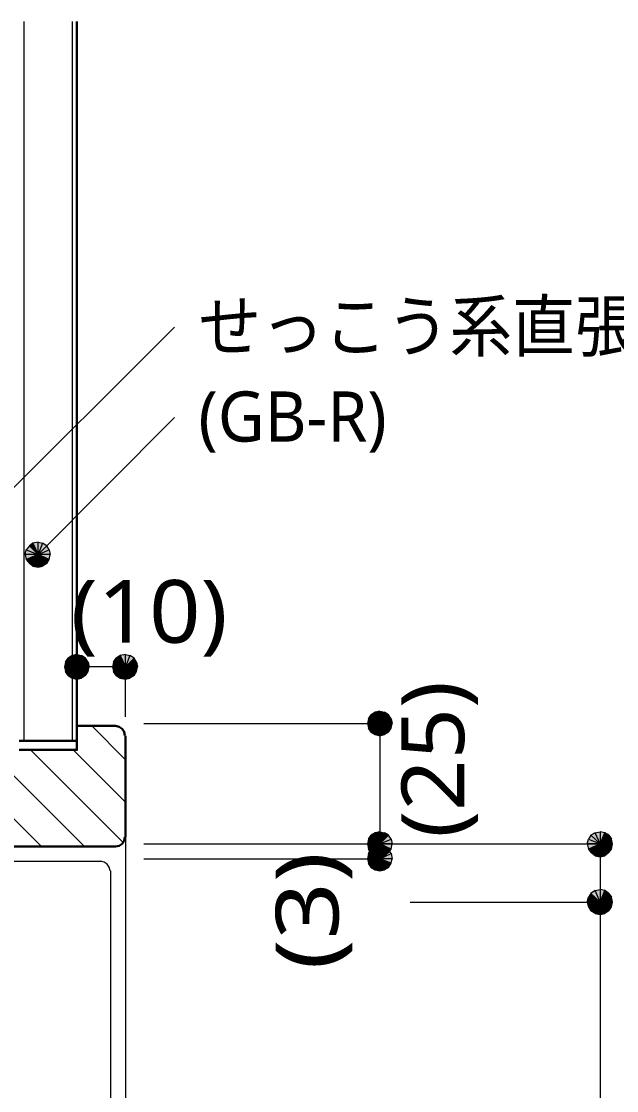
# Model space of a CAD drawing. Header units: millimetres. Extents: x 0 to 420, y 0 to 297.
# Drawn here: x 355.21 to 379.86, y 219.43 to 263.76 of the extents above; entities that cross this region are included whole.
import ezdxf
from ezdxf.enums import TextEntityAlignment as Align

# ---------------------------------------------------------------- set-up
doc = ezdxf.new("R2010")
doc.units = ezdxf.units.MM
doc.styles.add('kst32b', font='NotoSansJP-Variable.ttf')

msp = doc.modelspace()

# ---------------------------------------------------------------- hatches: boundary and pattern name
for points in [[(355.685, 242.125), (355.537, 242.02), (355.896, 241.66), (355.685, 242.125)], [(357.314, 236.537), (357.505, 236.495), (357.505, 237.003), (357.314, 236.537)], [(359.304, 236.537), (359.516, 236.495), (359.516, 237.003), (359.304, 236.537)], [(369.866, 234.188), (370.057, 234.146), (370.057, 234.654), (369.866, 234.188)], [(369.866, 229.171), (370.057, 229.129), (370.057, 229.658), (369.866, 229.171)], [(379.645, 229.447), (379.688, 229.658), (379.18, 229.658), (379.645, 229.447)], [(369.866, 228.579), (370.057, 228.537), (370.057, 229.045), (369.866, 228.579)], [(379.645, 227.055), (379.688, 227.245), (379.18, 227.245), (379.645, 227.055)]]:
    msp.add_hatch(color=7).paths.add_polyline_path(points)
h = msp.add_hatch(color=7)
h.paths.add_polyline_path([(356.256, 242.02), (356.087, 242.125), (355.896, 241.66), (356.256, 242.02)])
h.paths.add_polyline_path([(356.087, 242.125), (355.896, 241.66), (355.896, 242.168), (356.087, 242.125)])
h.paths.add_polyline_path([(355.896, 241.66), (355.896, 242.168), (355.685, 242.125), (355.896, 241.66)])
h = msp.add_hatch(color=7)
h.paths.add_polyline_path([(355.537, 242.02), (355.41, 241.85), (355.896, 241.66), (355.537, 242.02)])
h.paths.add_polyline_path([(355.41, 241.85), (355.896, 241.66), (355.367, 241.66), (355.41, 241.85)])
h.paths.add_polyline_path([(355.896, 241.66), (355.367, 241.66), (355.41, 241.448), (355.896, 241.66)])
h = msp.add_hatch(color=7)
h.paths.add_polyline_path([(355.41, 241.448), (355.537, 241.279), (355.896, 241.66), (355.41, 241.448)])
h.paths.add_polyline_path([(355.537, 241.279), (355.896, 241.66), (355.685, 241.173), (355.537, 241.279)])
h.paths.add_polyline_path([(355.896, 241.66), (355.685, 241.173), (355.896, 241.131), (355.896, 241.66)])
h = msp.add_hatch(color=7)
h.paths.add_polyline_path([(356.362, 241.448), (356.404, 241.66), (355.896, 241.66), (356.362, 241.448)])
h.paths.add_polyline_path([(356.404, 241.66), (355.896, 241.66), (356.362, 241.85), (356.404, 241.66)])
h.paths.add_polyline_path([(355.896, 241.66), (356.362, 241.85), (356.256, 242.02), (355.896, 241.66)])
h = msp.add_hatch(color=7)
h.paths.add_polyline_path([(355.896, 241.131), (356.087, 241.173), (355.896, 241.66), (355.896, 241.131)])
h.paths.add_polyline_path([(356.087, 241.173), (355.896, 241.66), (356.256, 241.279), (356.087, 241.173)])
h.paths.add_polyline_path([(355.896, 241.66), (356.256, 241.279), (356.362, 241.448), (355.896, 241.66)])
h = msp.add_hatch(color=7)
h.paths.add_polyline_path([(357.314, 237.469), (357.145, 237.363), (357.505, 237.003), (357.314, 237.469)])
h.paths.add_polyline_path([(357.145, 237.363), (357.505, 237.003), (357.039, 237.194), (357.145, 237.363)])
h.paths.add_polyline_path([(357.505, 237.003), (357.039, 237.194), (356.997, 237.003), (357.505, 237.003)])
h = msp.add_hatch(color=7)
h.paths.add_polyline_path([(357.865, 237.363), (357.696, 237.469), (357.505, 237.003), (357.865, 237.363)])
h.paths.add_polyline_path([(357.696, 237.469), (357.505, 237.003), (357.505, 237.511), (357.696, 237.469)])
h.paths.add_polyline_path([(357.505, 237.003), (357.505, 237.511), (357.314, 237.469), (357.505, 237.003)])
h = msp.add_hatch(color=7)
h.paths.add_polyline_path([(357.971, 236.813), (358.013, 237.003), (357.505, 237.003), (357.971, 236.813)])
h.paths.add_polyline_path([(358.013, 237.003), (357.505, 237.003), (357.971, 237.194), (358.013, 237.003)])
h.paths.add_polyline_path([(357.505, 237.003), (357.971, 237.194), (357.865, 237.363), (357.505, 237.003)])
h = msp.add_hatch(color=7)
h.paths.add_polyline_path([(359.304, 237.469), (359.135, 237.363), (359.516, 237.003), (359.304, 237.469)])
h.paths.add_polyline_path([(359.135, 237.363), (359.516, 237.003), (359.029, 237.194), (359.135, 237.363)])
h.paths.add_polyline_path([(359.516, 237.003), (359.029, 237.194), (358.987, 237.003), (359.516, 237.003)])
h = msp.add_hatch(color=7)
h.paths.add_polyline_path([(359.876, 237.363), (359.706, 237.469), (359.516, 237.003), (359.876, 237.363)])
h.paths.add_polyline_path([(359.706, 237.469), (359.516, 237.003), (359.516, 237.511), (359.706, 237.469)])
h.paths.add_polyline_path([(359.516, 237.003), (359.516, 237.511), (359.304, 237.469), (359.516, 237.003)])
h = msp.add_hatch(color=7)
h.paths.add_polyline_path([(359.981, 236.813), (360.024, 237.003), (359.516, 237.003), (359.981, 236.813)])
h.paths.add_polyline_path([(360.024, 237.003), (359.516, 237.003), (359.981, 237.194), (360.024, 237.003)])
h.paths.add_polyline_path([(359.516, 237.003), (359.981, 237.194), (359.876, 237.363), (359.516, 237.003)])
h = msp.add_hatch(color=7)
h.paths.add_polyline_path([(356.997, 237.003), (357.039, 236.813), (357.505, 237.003), (356.997, 237.003)])
h.paths.add_polyline_path([(357.039, 236.813), (357.505, 237.003), (357.145, 236.643), (357.039, 236.813)])
h.paths.add_polyline_path([(357.505, 237.003), (357.145, 236.643), (357.314, 236.537), (357.505, 237.003)])
h = msp.add_hatch(color=7)
h.paths.add_polyline_path([(357.505, 236.495), (357.696, 236.537), (357.505, 237.003), (357.505, 236.495)])
h.paths.add_polyline_path([(357.696, 236.537), (357.505, 237.003), (357.865, 236.643), (357.696, 236.537)])
h.paths.add_polyline_path([(357.505, 237.003), (357.865, 236.643), (357.971, 236.813), (357.505, 237.003)])
h = msp.add_hatch(color=7)
h.paths.add_polyline_path([(358.987, 237.003), (359.029, 236.813), (359.516, 237.003), (358.987, 237.003)])
h.paths.add_polyline_path([(359.029, 236.813), (359.516, 237.003), (359.135, 236.643), (359.029, 236.813)])
h.paths.add_polyline_path([(359.516, 237.003), (359.135, 236.643), (359.304, 236.537), (359.516, 237.003)])
h = msp.add_hatch(color=7)
h.paths.add_polyline_path([(359.516, 236.495), (359.706, 236.537), (359.516, 237.003), (359.516, 236.495)])
h.paths.add_polyline_path([(359.706, 236.537), (359.516, 237.003), (359.876, 236.643), (359.706, 236.537)])
h.paths.add_polyline_path([(359.516, 237.003), (359.876, 236.643), (359.981, 236.813), (359.516, 237.003)])
h = msp.add_hatch(color=7)
h.paths.add_polyline_path([(369.866, 235.119), (369.697, 235.013), (370.057, 234.654), (369.866, 235.119)])
h.paths.add_polyline_path([(369.697, 235.013), (370.057, 234.654), (369.591, 234.844), (369.697, 235.013)])
h.paths.add_polyline_path([(370.057, 234.654), (369.591, 234.844), (369.549, 234.654), (370.057, 234.654)])
h = msp.add_hatch(color=7)
h.paths.add_polyline_path([(370.417, 235.013), (370.247, 235.119), (370.057, 234.654), (370.417, 235.013)])
h.paths.add_polyline_path([(370.247, 235.119), (370.057, 234.654), (370.057, 235.162), (370.247, 235.119)])
h.paths.add_polyline_path([(370.057, 234.654), (370.057, 235.162), (369.866, 235.119), (370.057, 234.654)])
h = msp.add_hatch(color=7)
h.paths.add_polyline_path([(370.523, 234.463), (370.565, 234.654), (370.057, 234.654), (370.523, 234.463)])
h.paths.add_polyline_path([(370.565, 234.654), (370.057, 234.654), (370.523, 234.844), (370.565, 234.654)])
h.paths.add_polyline_path([(370.057, 234.654), (370.523, 234.844), (370.417, 235.013), (370.057, 234.654)])
h = msp.add_hatch(color=7)
h.paths.add_polyline_path([(369.549, 234.654), (369.591, 234.463), (370.057, 234.654), (369.549, 234.654)])
h.paths.add_polyline_path([(369.591, 234.463), (370.057, 234.654), (369.697, 234.294), (369.591, 234.463)])
h.paths.add_polyline_path([(370.057, 234.654), (369.697, 234.294), (369.866, 234.188), (370.057, 234.654)])
h = msp.add_hatch(color=7)
h.paths.add_polyline_path([(370.057, 234.146), (370.247, 234.188), (370.057, 234.654), (370.057, 234.146)])
h.paths.add_polyline_path([(370.247, 234.188), (370.057, 234.654), (370.417, 234.294), (370.247, 234.188)])
h.paths.add_polyline_path([(370.057, 234.654), (370.417, 234.294), (370.523, 234.463), (370.057, 234.654)])
h = msp.add_hatch(color=7)
h.paths.add_polyline_path([(369.866, 230.124), (369.697, 230.018), (370.057, 229.658), (369.866, 230.124)])
h.paths.add_polyline_path([(369.697, 230.018), (370.057, 229.658), (369.591, 229.849), (369.697, 230.018)])
h.paths.add_polyline_path([(370.057, 229.658), (369.591, 229.849), (369.549, 229.658), (370.057, 229.658)])
h = msp.add_hatch(color=7)
h.paths.add_polyline_path([(370.417, 230.018), (370.247, 230.124), (370.057, 229.658), (370.417, 230.018)])
h.paths.add_polyline_path([(370.247, 230.124), (370.057, 229.658), (370.057, 230.166), (370.247, 230.124)])
h.paths.add_polyline_path([(370.057, 229.658), (370.057, 230.166), (369.866, 230.124), (370.057, 229.658)])
h = msp.add_hatch(color=7)
h.paths.add_polyline_path([(379.37, 230.124), (379.18, 230.166), (379.18, 229.658), (379.37, 230.124)])
h.paths.add_polyline_path([(379.18, 230.166), (379.18, 229.658), (378.968, 230.124), (379.18, 230.166)])
h.paths.add_polyline_path([(379.18, 229.658), (378.968, 230.124), (378.799, 230.018), (379.18, 229.658)])
h = msp.add_hatch(color=7)
h.paths.add_polyline_path([(379.688, 229.658), (379.645, 229.849), (379.18, 229.658), (379.688, 229.658)])
h.paths.add_polyline_path([(379.645, 229.849), (379.18, 229.658), (379.539, 230.018), (379.645, 229.849)])
h.paths.add_polyline_path([(379.18, 229.658), (379.539, 230.018), (379.37, 230.124), (379.18, 229.658)])
h = msp.add_hatch(color=7)
h.paths.add_polyline_path([(369.549, 229.658), (369.591, 229.447), (370.057, 229.658), (369.549, 229.658)])
h.paths.add_polyline_path([(369.591, 229.447), (370.057, 229.658), (369.697, 229.298), (369.591, 229.447)])
h.paths.add_polyline_path([(370.057, 229.658), (369.697, 229.298), (369.866, 229.171), (370.057, 229.658)])
h = msp.add_hatch(color=7)
h.paths.add_polyline_path([(370.523, 229.447), (370.565, 229.658), (370.057, 229.658), (370.523, 229.447)])
h.paths.add_polyline_path([(370.565, 229.658), (370.057, 229.658), (370.523, 229.849), (370.565, 229.658)])
h.paths.add_polyline_path([(370.057, 229.658), (370.523, 229.849), (370.417, 230.018), (370.057, 229.658)])
h = msp.add_hatch(color=7)
h.paths.add_polyline_path([(370.057, 229.129), (370.247, 229.171), (370.057, 229.658), (370.057, 229.129)])
h.paths.add_polyline_path([(370.247, 229.171), (370.057, 229.658), (370.417, 229.298), (370.247, 229.171)])
h.paths.add_polyline_path([(370.057, 229.658), (370.417, 229.298), (370.523, 229.447), (370.057, 229.658)])
h = msp.add_hatch(color=7)
h.paths.add_polyline_path([(378.799, 230.018), (378.693, 229.849), (379.18, 229.658), (378.799, 230.018)])
h.paths.add_polyline_path([(378.693, 229.849), (379.18, 229.658), (378.65, 229.658), (378.693, 229.849)])
h.paths.add_polyline_path([(379.18, 229.658), (378.65, 229.658), (378.693, 229.447), (379.18, 229.658)])
h = msp.add_hatch(color=7)
h.paths.add_polyline_path([(378.693, 229.447), (378.799, 229.298), (379.18, 229.658), (378.693, 229.447)])
h.paths.add_polyline_path([(378.799, 229.298), (379.18, 229.658), (378.968, 229.171), (378.799, 229.298)])
h.paths.add_polyline_path([(379.18, 229.658), (378.968, 229.171), (379.18, 229.129), (379.18, 229.658)])
h = msp.add_hatch(color=7)
h.paths.add_polyline_path([(379.18, 229.129), (379.37, 229.171), (379.18, 229.658), (379.18, 229.129)])
h.paths.add_polyline_path([(379.37, 229.171), (379.18, 229.658), (379.539, 229.298), (379.37, 229.171)])
h.paths.add_polyline_path([(379.18, 229.658), (379.539, 229.298), (379.645, 229.447), (379.18, 229.658)])
h = msp.add_hatch(color=7)
h.paths.add_polyline_path([(369.866, 229.531), (369.697, 229.425), (370.057, 229.045), (369.866, 229.531)])
h.paths.add_polyline_path([(369.697, 229.425), (370.057, 229.045), (369.591, 229.256), (369.697, 229.425)])
h.paths.add_polyline_path([(370.057, 229.045), (369.591, 229.256), (369.549, 229.045), (370.057, 229.045)])
h = msp.add_hatch(color=7)
h.paths.add_polyline_path([(370.417, 229.425), (370.247, 229.531), (370.057, 229.045), (370.417, 229.425)])
h.paths.add_polyline_path([(370.247, 229.531), (370.057, 229.045), (370.057, 229.574), (370.247, 229.531)])
h.paths.add_polyline_path([(370.057, 229.045), (370.057, 229.574), (369.866, 229.531), (370.057, 229.045)])
h = msp.add_hatch(color=7)
h.paths.add_polyline_path([(370.523, 228.854), (370.565, 229.045), (370.057, 229.045), (370.523, 228.854)])
h.paths.add_polyline_path([(370.565, 229.045), (370.057, 229.045), (370.523, 229.256), (370.565, 229.045)])
h.paths.add_polyline_path([(370.057, 229.045), (370.523, 229.256), (370.417, 229.425), (370.057, 229.045)])
h = msp.add_hatch(color=7)
h.paths.add_polyline_path([(369.549, 229.045), (369.591, 228.854), (370.057, 229.045), (369.549, 229.045)])
h.paths.add_polyline_path([(369.591, 228.854), (370.057, 229.045), (369.697, 228.685), (369.591, 228.854)])
h.paths.add_polyline_path([(370.057, 229.045), (369.697, 228.685), (369.866, 228.579), (370.057, 229.045)])
h = msp.add_hatch(color=7)
h.paths.add_polyline_path([(370.057, 228.537), (370.247, 228.579), (370.057, 229.045), (370.057, 228.537)])
h.paths.add_polyline_path([(370.247, 228.579), (370.057, 229.045), (370.417, 228.685), (370.247, 228.579)])
h.paths.add_polyline_path([(370.057, 229.045), (370.417, 228.685), (370.523, 228.854), (370.057, 229.045)])
h = msp.add_hatch(color=7)
h.paths.add_polyline_path([(378.799, 227.605), (378.693, 227.457), (379.18, 227.245), (378.799, 227.605)])
h.paths.add_polyline_path([(378.693, 227.457), (379.18, 227.245), (378.65, 227.245), (378.693, 227.457)])
h.paths.add_polyline_path([(379.18, 227.245), (378.65, 227.245), (378.693, 227.055), (379.18, 227.245)])
h = msp.add_hatch(color=7)
h.paths.add_polyline_path([(379.37, 227.732), (379.18, 227.774), (379.18, 227.245), (379.37, 227.732)])
h.paths.add_polyline_path([(379.18, 227.774), (379.18, 227.245), (378.968, 227.732), (379.18, 227.774)])
h.paths.add_polyline_path([(379.18, 227.245), (378.968, 227.732), (378.799, 227.605), (379.18, 227.245)])
h = msp.add_hatch(color=7)
h.paths.add_polyline_path([(379.688, 227.245), (379.645, 227.457), (379.18, 227.245), (379.688, 227.245)])
h.paths.add_polyline_path([(379.645, 227.457), (379.18, 227.245), (379.539, 227.605), (379.645, 227.457)])
h.paths.add_polyline_path([(379.18, 227.245), (379.539, 227.605), (379.37, 227.732), (379.18, 227.245)])
h = msp.add_hatch(color=7)
h.paths.add_polyline_path([(378.693, 227.055), (378.799, 226.886), (379.18, 227.245), (378.693, 227.055)])
h.paths.add_polyline_path([(378.799, 226.886), (379.18, 227.245), (378.968, 226.78), (378.799, 226.886)])
h.paths.add_polyline_path([(379.18, 227.245), (378.968, 226.78), (379.18, 226.737), (379.18, 227.245)])
h = msp.add_hatch(color=7)
h.paths.add_polyline_path([(379.18, 226.737), (379.37, 226.78), (379.18, 227.245), (379.18, 226.737)])
h.paths.add_polyline_path([(379.37, 226.78), (379.18, 227.245), (379.539, 226.886), (379.37, 226.78)])
h.paths.add_polyline_path([(379.18, 227.245), (379.539, 226.886), (379.645, 227.055), (379.18, 227.245)])

# ---------------------------------------------------------------- linework, layer by layer
at = {"lineweight": 13}
for points in [[(355.304, 263.758), (355.304, 233.934)], [(357.314, 263.758), (357.314, 233.934)], [(353.907, 243.459), (361.548, 251.079)], [(355.896, 241.66), (361.548, 247.332)], [(359.516, 237.003), (357.505, 237.003)], [(359.516, 234.929), (359.516, 237.003)], [(356.045, 229.553), (350.308, 235.267), (349.843, 235.733), (349.441, 236.135)], [(357.822, 229.553), (351.219, 236.135)], [(359.516, 233.151), (358.119, 234.548)], [(360.278, 234.654), (370.057, 234.654)], [(370.057, 234.654), (370.057, 229.658), (370.057, 229.045)], [(359.431, 229.701), (355.579, 233.553)], [(359.516, 231.394), (357.357, 233.553)], [(359.516, 229.933), (359.516, 194.246)], [(360.278, 229.658), (379.18, 229.658)], [(379.18, 229.658), (379.18, 227.245)], [(351.303, 228.939), (358.5, 228.939)], [(358.881, 228.547), (358.85, 228.699), (358.766, 228.824), (358.642, 228.908), (358.489, 228.939)], [(360.278, 229.045), (370.057, 229.045)], [(358.902, 228.537), (358.902, 194.246)], [(371.306, 227.245), (379.18, 227.245), (379.18, 194.352)]]:
    msp.add_lwpolyline(points, dxfattribs=at)
at = {"lineweight": 30}
for points in [[(357.505, 263.758), (357.505, 234.548)], [(355.113, 233.553), (357.505, 233.553), (357.505, 234.548), (359.114, 234.548)], [(359.495, 234.156), (359.464, 234.309), (359.38, 234.433), (359.256, 234.517), (359.103, 234.548)], [(359.516, 234.146), (359.516, 229.933)], [(355.113, 233.934), (357.505, 233.934)], [(359.103, 229.553), (359.256, 229.583), (359.38, 229.667), (359.464, 229.792), (359.495, 229.944)], [(350.499, 229.553), (359.114, 229.553)]]:
    msp.add_lwpolyline(points, dxfattribs=at)
at = {"lineweight": 0}
for points in [[(355.685, 242.125), (355.537, 242.02), (355.896, 241.66)], [(355.896, 241.66), (355.896, 242.168), (355.685, 242.125)], [(356.087, 242.125), (355.896, 241.66), (355.896, 242.168)], [(356.256, 242.02), (356.087, 242.125), (355.896, 241.66)], [(355.41, 241.85), (355.896, 241.66), (355.367, 241.66)], [(355.896, 241.66), (355.367, 241.66), (355.41, 241.448)], [(355.537, 242.02), (355.41, 241.85), (355.896, 241.66)], [(355.41, 241.448), (355.537, 241.279), (355.896, 241.66)], [(355.537, 241.279), (355.896, 241.66), (355.685, 241.173)], [(355.896, 241.66), (355.685, 241.173), (355.896, 241.131)], [(355.896, 241.66), (356.362, 241.85), (356.256, 242.02)], [(356.404, 241.66), (355.896, 241.66), (356.362, 241.85)], [(355.896, 241.131), (356.087, 241.173), (355.896, 241.66)], [(356.087, 241.173), (355.896, 241.66), (356.256, 241.279)], [(355.896, 241.66), (356.256, 241.279), (356.362, 241.448)], [(356.362, 241.448), (356.404, 241.66), (355.896, 241.66)], [(357.505, 237.003), (357.039, 237.194), (356.997, 237.003)], [(357.145, 237.363), (357.505, 237.003), (357.039, 237.194)], [(357.314, 237.469), (357.145, 237.363), (357.505, 237.003)], [(357.505, 237.003), (357.505, 237.511), (357.314, 237.469)], [(357.696, 237.469), (357.505, 237.003), (357.505, 237.511)], [(357.865, 237.363), (357.696, 237.469), (357.505, 237.003)], [(357.505, 237.003), (357.971, 237.194), (357.865, 237.363)], [(358.013, 237.003), (357.505, 237.003), (357.971, 237.194)], [(359.516, 237.003), (359.029, 237.194), (358.987, 237.003)], [(359.135, 237.363), (359.516, 237.003), (359.029, 237.194)], [(359.304, 237.469), (359.135, 237.363), (359.516, 237.003)], [(359.516, 237.003), (359.516, 237.511), (359.304, 237.469)], [(359.706, 237.469), (359.516, 237.003), (359.516, 237.511)], [(359.876, 237.363), (359.706, 237.469), (359.516, 237.003)], [(359.516, 237.003), (359.981, 237.194), (359.876, 237.363)], [(360.024, 237.003), (359.516, 237.003), (359.981, 237.194)], [(356.997, 237.003), (357.039, 236.813), (357.505, 237.003)], [(357.039, 236.813), (357.505, 237.003), (357.145, 236.643)], [(357.505, 237.003), (357.145, 236.643), (357.314, 236.537)], [(357.314, 236.537), (357.505, 236.495), (357.505, 237.003)], [(357.505, 236.495), (357.696, 236.537), (357.505, 237.003)], [(357.696, 236.537), (357.505, 237.003), (357.865, 236.643)], [(357.505, 237.003), (357.865, 236.643), (357.971, 236.813)], [(357.971, 236.813), (358.013, 237.003), (357.505, 237.003)], [(358.987, 237.003), (359.029, 236.813), (359.516, 237.003)], [(359.029, 236.813), (359.516, 237.003), (359.135, 236.643)], [(359.516, 237.003), (359.135, 236.643), (359.304, 236.537)], [(359.304, 236.537), (359.516, 236.495), (359.516, 237.003)], [(359.516, 236.495), (359.706, 236.537), (359.516, 237.003)], [(359.706, 236.537), (359.516, 237.003), (359.876, 236.643)], [(359.516, 237.003), (359.876, 236.643), (359.981, 236.813)], [(359.981, 236.813), (360.024, 237.003), (359.516, 237.003)], [(369.697, 235.013), (370.057, 234.654), (369.591, 234.844)], [(369.866, 235.119), (369.697, 235.013), (370.057, 234.654)], [(370.057, 234.654), (370.057, 235.162), (369.866, 235.119)], [(370.247, 235.119), (370.057, 234.654), (370.057, 235.162)], [(370.417, 235.013), (370.247, 235.119), (370.057, 234.654)], [(370.057, 234.654), (370.523, 234.844), (370.417, 235.013)], [(370.057, 234.654), (369.591, 234.844), (369.549, 234.654)], [(369.549, 234.654), (369.591, 234.463), (370.057, 234.654)], [(369.591, 234.463), (370.057, 234.654), (369.697, 234.294)], [(370.057, 234.654), (369.697, 234.294), (369.866, 234.188)], [(369.866, 234.188), (370.057, 234.146), (370.057, 234.654)], [(370.565, 234.654), (370.057, 234.654), (370.523, 234.844)], [(370.057, 234.146), (370.247, 234.188), (370.057, 234.654)], [(370.247, 234.188), (370.057, 234.654), (370.417, 234.294)], [(370.057, 234.654), (370.417, 234.294), (370.523, 234.463)], [(370.523, 234.463), (370.565, 234.654), (370.057, 234.654)], [(369.866, 230.124), (369.697, 230.018), (370.057, 229.658)], [(370.057, 229.658), (370.057, 230.166), (369.866, 230.124)], [(370.247, 230.124), (370.057, 229.658), (370.057, 230.166)], [(370.417, 230.018), (370.247, 230.124), (370.057, 229.658)], [(379.18, 229.658), (378.968, 230.124), (378.799, 230.018)], [(379.18, 230.166), (379.18, 229.658), (378.968, 230.124)], [(379.37, 230.124), (379.18, 230.166), (379.18, 229.658)], [(379.18, 229.658), (379.539, 230.018), (379.37, 230.124)], [(370.057, 229.658), (369.591, 229.849), (369.549, 229.658)], [(369.549, 229.658), (369.591, 229.447), (370.057, 229.658)], [(369.697, 230.018), (370.057, 229.658), (369.591, 229.849)], [(369.591, 229.447), (370.057, 229.658), (369.697, 229.298)], [(370.057, 229.658), (369.697, 229.298), (369.866, 229.171)], [(369.866, 229.171), (370.057, 229.129), (370.057, 229.658)], [(370.057, 229.658), (370.523, 229.849), (370.417, 230.018)], [(370.565, 229.658), (370.057, 229.658), (370.523, 229.849)], [(370.057, 229.129), (370.247, 229.171), (370.057, 229.658)], [(370.247, 229.171), (370.057, 229.658), (370.417, 229.298)], [(370.057, 229.658), (370.417, 229.298), (370.523, 229.447)], [(370.523, 229.447), (370.565, 229.658), (370.057, 229.658)], [(378.693, 229.849), (379.18, 229.658), (378.65, 229.658)], [(379.18, 229.658), (378.65, 229.658), (378.693, 229.447)], [(378.799, 230.018), (378.693, 229.849), (379.18, 229.658)], [(378.693, 229.447), (378.799, 229.298), (379.18, 229.658)], [(378.799, 229.298), (379.18, 229.658), (378.968, 229.171)], [(379.18, 229.658), (378.968, 229.171), (379.18, 229.129)], [(379.645, 229.849), (379.18, 229.658), (379.539, 230.018)], [(379.688, 229.658), (379.645, 229.849), (379.18, 229.658)], [(379.18, 229.129), (379.37, 229.171), (379.18, 229.658)], [(379.37, 229.171), (379.18, 229.658), (379.539, 229.298)], [(379.18, 229.658), (379.539, 229.298), (379.645, 229.447)], [(379.645, 229.447), (379.688, 229.658), (379.18, 229.658)], [(370.057, 229.045), (369.591, 229.256), (369.549, 229.045)], [(369.697, 229.425), (370.057, 229.045), (369.591, 229.256)], [(369.866, 229.531), (369.697, 229.425), (370.057, 229.045)], [(370.057, 229.045), (370.057, 229.574), (369.866, 229.531)], [(370.247, 229.531), (370.057, 229.045), (370.057, 229.574)], [(370.417, 229.425), (370.247, 229.531), (370.057, 229.045)], [(370.057, 229.045), (370.523, 229.256), (370.417, 229.425)], [(370.565, 229.045), (370.057, 229.045), (370.523, 229.256)], [(369.549, 229.045), (369.591, 228.854), (370.057, 229.045)], [(369.591, 228.854), (370.057, 229.045), (369.697, 228.685)], [(370.057, 229.045), (369.697, 228.685), (369.866, 228.579)], [(369.866, 228.579), (370.057, 228.537), (370.057, 229.045)], [(370.057, 228.537), (370.247, 228.579), (370.057, 229.045)], [(370.247, 228.579), (370.057, 229.045), (370.417, 228.685)], [(370.057, 229.045), (370.417, 228.685), (370.523, 228.854)], [(370.523, 228.854), (370.565, 229.045), (370.057, 229.045)], [(378.693, 227.457), (379.18, 227.245), (378.65, 227.245)], [(378.799, 227.605), (378.693, 227.457), (379.18, 227.245)], [(379.18, 227.245), (378.968, 227.732), (378.799, 227.605)], [(379.18, 227.774), (379.18, 227.245), (378.968, 227.732)], [(379.37, 227.732), (379.18, 227.774), (379.18, 227.245)], [(379.18, 227.245), (379.539, 227.605), (379.37, 227.732)], [(379.645, 227.457), (379.18, 227.245), (379.539, 227.605)], [(379.688, 227.245), (379.645, 227.457), (379.18, 227.245)], [(379.18, 227.245), (378.65, 227.245), (378.693, 227.055)], [(378.693, 227.055), (378.799, 226.886), (379.18, 227.245)], [(378.799, 226.886), (379.18, 227.245), (378.968, 226.78)], [(379.18, 227.245), (378.968, 226.78), (379.18, 226.737)], [(379.18, 226.737), (379.37, 226.78), (379.18, 227.245)], [(379.37, 226.78), (379.18, 227.245), (379.539, 226.886)], [(379.18, 227.245), (379.539, 226.886), (379.645, 227.055)], [(379.645, 227.055), (379.688, 227.245), (379.18, 227.245)]]:
    msp.add_lwpolyline(points, close=True, dxfattribs=at)

# ---------------------------------------------------------------- texts
at = {"style": 'kst32b'}
for s, height, p, p2 in [('せっこう系直張り用接着材', 2.07913, (362.543, 250.084), (393.73, 250.084)), ('(GB-R)', 2.0791, (362.543, 246.338), (370.339, 246.338)), ('(10)', 2.5989, (357.251, 237.998), (363.748, 237.998)), ('(25)', 2.5989, (373.549, 229.912), (373.549, 236.41)), ('(3)', 2.5989, (368.342, 224.451), (368.342, 229.324))]:
    msp.add_text(s, height=height, dxfattribs=at).set_placement(p, p2, align=Align.FIT)

doc.saveas('drawing.dxf')
